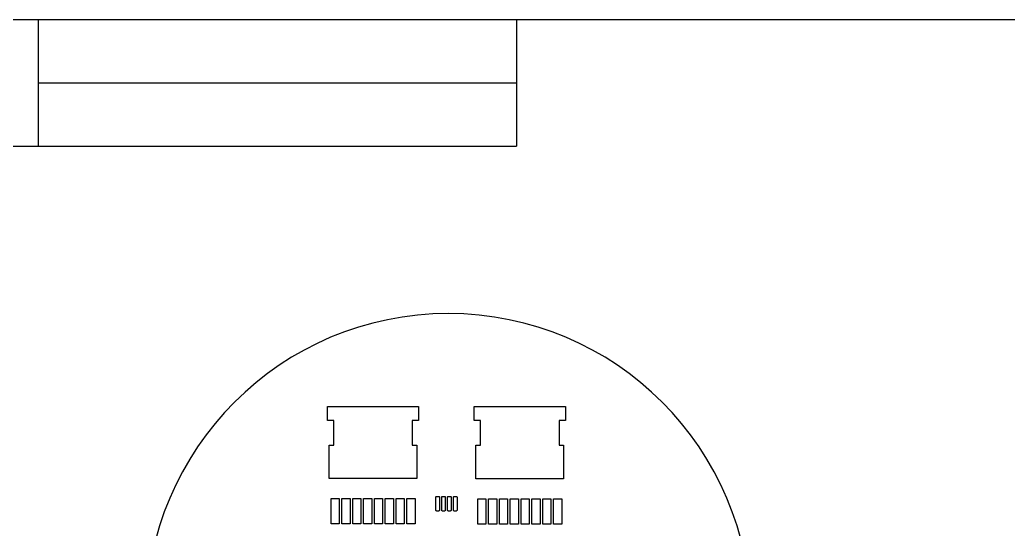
# Model space of a CAD drawing. Extents: x 8 to 415, y -296 to -5.
# Drawn here: x 102 to 211.5, y -61.5 to -5 of the extents above; entities that cross this region are included whole.
import ezdxf

# ---------------------------------------------------------------- set-up
doc = ezdxf.new("R2010")
doc.units = 0
doc.layers.add('BLACK', color=7, linetype='CONTINUOUS')

msp = doc.modelspace()

# ---------------------------------------------------------------- linework, layer by layer
at = {"layer": 'BLACK', "linetype": 'CONTINUOUS'}
for p, q in [((414.989, -5), (20, -5)), ((104, -5), (104, -19)), ((157, -5), (157, -19)), ((104, -12), (157, -12)), ((90, -19), (104, -19)), ((104, -19), (157, -19)), ((136.062, -49.4132), (136.062, -47.8633)), ((136.062, -47.8633), (146.162, -47.8633)), ((146.162, -47.8633), (146.162, -49.4132)), ((152.318, -49.4322), (152.318, -47.8822)), ((152.318, -47.8822), (162.418, -47.8822)), ((162.418, -47.8822), (162.418, -49.4322)), ((136.762, -49.4132), (136.062, -49.4132)), ((136.762, -52.1632), (136.762, -49.4132)), ((146.162, -49.4132), (145.462, -49.4132)), ((145.462, -49.4132), (145.462, -52.1632)), ((153.018, -49.4322), (152.318, -49.4322)), ((153.018, -52.1822), (153.018, -49.4322)), ((162.418, -49.4322), (161.718, -49.4322)), ((161.718, -49.4322), (161.718, -52.1822)), ((136.262, -55.8633), (136.262, -52.1632)), ((136.262, -52.1632), (136.762, -52.1632)), ((145.462, -52.1632), (145.962, -52.1632)), ((145.962, -52.1632), (145.962, -55.8633)), ((152.518, -55.8822), (152.518, -52.1822)), ((152.518, -52.1822), (153.018, -52.1822)), ((161.718, -52.1822), (162.218, -52.1822)), ((162.218, -52.1822), (162.218, -55.8822)), ((145.962, -55.8633), (136.262, -55.8633)), ((162.218, -55.8822), (152.518, -55.8822)), ((148.065, -57.9382), (148.073, -57.9)), ((148.065, -59.3633), (148.065, -57.9382)), ((148.073, -57.9), (148.095, -57.8675)), ((148.095, -57.8675), (148.127, -57.8459)), ((148.127, -57.8459), (148.165, -57.8382)), ((148.165, -57.8382), (148.365, -57.8382)), ((148.365, -57.8382), (148.404, -57.8459)), ((148.404, -57.8459), (148.436, -57.8675)), ((148.436, -57.8675), (148.458, -57.9)), ((148.458, -57.9), (148.465, -57.9382)), ((148.465, -57.9382), (148.465, -59.3633)), ((148.715, -57.9382), (148.723, -57.9)), ((148.715, -59.3633), (148.715, -57.9382)), ((148.723, -57.9), (148.745, -57.8675)), ((148.745, -57.8675), (148.777, -57.8459)), ((148.777, -57.8459), (148.815, -57.8382)), ((148.815, -57.8382), (149.015, -57.8382)), ((149.015, -57.8382), (149.054, -57.8459)), ((149.054, -57.8459), (149.086, -57.8675)), ((149.086, -57.8675), (149.108, -57.9)), ((149.108, -57.9), (149.115, -57.9382)), ((149.115, -57.9382), (149.115, -59.3633)), ((149.365, -57.9382), (149.373, -57.9)), ((149.365, -59.3633), (149.365, -57.9382)), ((149.373, -57.9), (149.395, -57.8675)), ((149.395, -57.8675), (149.427, -57.8459)), ((149.427, -57.8459), (149.465, -57.8382)), ((149.465, -57.8382), (149.665, -57.8382)), ((149.665, -57.8382), (149.704, -57.8459)), ((149.704, -57.8459), (149.736, -57.8675)), ((149.736, -57.8675), (149.758, -57.9)), ((149.758, -57.9), (149.765, -57.9382)), ((149.765, -57.9382), (149.765, -59.3633)), ((150.015, -57.9382), (150.023, -57.9)), ((150.015, -59.3633), (150.015, -57.9382)), ((150.023, -57.9), (150.045, -57.8675)), ((150.045, -57.8675), (150.077, -57.8459)), ((150.077, -57.8459), (150.115, -57.8382)), ((150.115, -57.8382), (150.315, -57.8382)), ((150.315, -57.8382), (150.354, -57.8459)), ((150.354, -57.8459), (150.386, -57.8675)), ((150.386, -57.8675), (150.408, -57.9)), ((150.408, -57.9), (150.415, -57.9382)), ((150.415, -57.9382), (150.415, -59.3633)), ((136.462, -60.8882), (136.462, -58.0882)), ((136.462, -58.0882), (137.362, -58.0882)), ((137.362, -58.0882), (137.362, -60.8882)), ((137.662, -60.8882), (137.662, -58.0882)), ((137.662, -58.0882), (138.562, -58.0882)), ((138.562, -58.0882), (138.562, -60.8882)), ((138.862, -60.8882), (138.862, -58.0882)), ((138.862, -58.0882), (139.762, -58.0882)), ((139.762, -58.0882), (139.762, -60.8882)), ((140.062, -60.8882), (140.062, -58.0882)), ((140.062, -58.0882), (140.962, -58.0882)), ((140.962, -58.0882), (140.962, -60.8882)), ((141.262, -60.8882), (141.262, -58.0882)), ((141.262, -58.0882), (142.162, -58.0882)), ((142.162, -58.0882), (142.162, -60.8882)), ((142.462, -60.8882), (142.462, -58.0882)), ((142.462, -58.0882), (143.362, -58.0882)), ((143.362, -58.0882), (143.362, -60.8882)), ((143.662, -60.8882), (143.662, -58.0882)), ((143.662, -58.0882), (144.562, -58.0882)), ((144.562, -58.0882), (144.562, -60.8882)), ((144.862, -60.8882), (144.862, -58.0882)), ((144.862, -58.0882), (145.762, -58.0882)), ((145.762, -58.0882), (145.762, -60.8882)), ((152.718, -60.9072), (152.718, -58.1073)), ((152.718, -58.1073), (153.618, -58.1073)), ((153.618, -58.1073), (153.618, -60.9072)), ((153.918, -60.9072), (153.918, -58.1073)), ((153.918, -58.1073), (154.818, -58.1073)), ((154.818, -58.1073), (154.818, -60.9072)), ((155.118, -60.9072), (155.118, -58.1073)), ((155.118, -58.1073), (156.018, -58.1073)), ((156.018, -58.1073), (156.018, -60.9072)), ((156.318, -60.9072), (156.318, -58.1073)), ((156.318, -58.1073), (157.218, -58.1073)), ((157.218, -58.1073), (157.218, -60.9072)), ((157.518, -60.9072), (157.518, -58.1073)), ((157.518, -58.1073), (158.418, -58.1073)), ((158.418, -58.1073), (158.418, -60.9072)), ((158.718, -60.9072), (158.718, -58.1073)), ((158.718, -58.1073), (159.618, -58.1073)), ((159.618, -58.1073), (159.618, -60.9072)), ((159.918, -60.9072), (159.918, -58.1073)), ((159.918, -58.1073), (160.818, -58.1073)), ((160.818, -58.1073), (160.818, -60.9072)), ((161.118, -60.9072), (161.118, -58.1073)), ((161.118, -58.1073), (162.018, -58.1073)), ((162.018, -58.1073), (162.018, -60.9072)), ((148.073, -59.4015), (148.065, -59.3633)), ((148.095, -59.434), (148.073, -59.4015)), ((148.127, -59.4556), (148.095, -59.434)), ((148.165, -59.4632), (148.127, -59.4556)), ((148.365, -59.4632), (148.165, -59.4632)), ((148.404, -59.4556), (148.365, -59.4632)), ((148.436, -59.434), (148.404, -59.4556)), ((148.458, -59.4015), (148.436, -59.434)), ((148.465, -59.3633), (148.458, -59.4015)), ((148.723, -59.4015), (148.715, -59.3633)), ((148.745, -59.434), (148.723, -59.4015)), ((148.777, -59.4556), (148.745, -59.434)), ((148.815, -59.4632), (148.777, -59.4556)), ((149.015, -59.4632), (148.815, -59.4632)), ((149.054, -59.4556), (149.015, -59.4632)), ((149.086, -59.434), (149.054, -59.4556)), ((149.108, -59.4015), (149.086, -59.434)), ((149.115, -59.3633), (149.108, -59.4015)), ((149.373, -59.4015), (149.365, -59.3633)), ((149.395, -59.434), (149.373, -59.4015)), ((149.427, -59.4556), (149.395, -59.434)), ((149.465, -59.4632), (149.427, -59.4556)), ((149.665, -59.4632), (149.465, -59.4632)), ((149.704, -59.4556), (149.665, -59.4632)), ((149.736, -59.434), (149.704, -59.4556)), ((149.758, -59.4015), (149.736, -59.434)), ((149.765, -59.3633), (149.758, -59.4015)), ((150.023, -59.4015), (150.015, -59.3633)), ((150.045, -59.434), (150.023, -59.4015)), ((150.077, -59.4556), (150.045, -59.434)), ((150.115, -59.4632), (150.077, -59.4556)), ((150.315, -59.4632), (150.115, -59.4632)), ((150.354, -59.4556), (150.315, -59.4632)), ((150.386, -59.434), (150.354, -59.4556)), ((150.408, -59.4015), (150.386, -59.434)), ((150.415, -59.3633), (150.408, -59.4015)), ((137.362, -60.8882), (136.462, -60.8882)), ((138.562, -60.8882), (137.662, -60.8882)), ((139.762, -60.8882), (138.862, -60.8882)), ((140.962, -60.8882), (140.062, -60.8882)), ((142.162, -60.8882), (141.262, -60.8882)), ((143.362, -60.8882), (142.462, -60.8882)), ((144.562, -60.8882), (143.662, -60.8882)), ((145.762, -60.8882), (144.862, -60.8882)), ((153.618, -60.9072), (152.718, -60.9072)), ((154.818, -60.9072), (153.918, -60.9072)), ((156.018, -60.9072), (155.118, -60.9072)), ((157.218, -60.9072), (156.318, -60.9072)), ((158.418, -60.9072), (157.518, -60.9072)), ((159.618, -60.9072), (158.718, -60.9072)), ((160.818, -60.9072), (159.918, -60.9072)), ((162.018, -60.9072), (161.118, -60.9072))]:
    msp.add_line(p, q, dxfattribs=at)
at = {"layer": 'BLACK'}
msp.add_arc((149.451, -71.0743), 33.5, 0, 180, dxfattribs=at)

doc.saveas('drawing.dxf')
